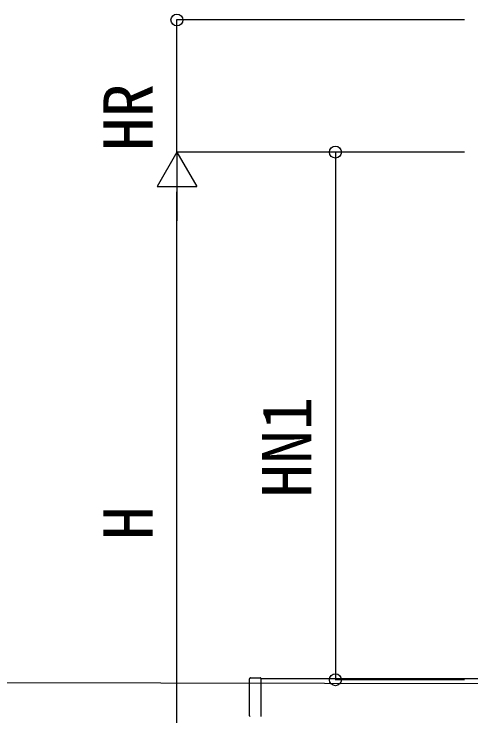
# Model space of a CAD drawing. Units: millimetres, scale not verified. Extents: x -13125 to 13125, y -19500 to 19405.
# Drawn here: x -471 to 1258, y 1513 to 4167 of the extents above; entities that cross this region are included whole.
import ezdxf
from ezdxf.enums import TextEntityAlignment as Align

# ---------------------------------------------------------------- set-up
doc = ezdxf.new("R2010")
doc.units = ezdxf.units.MM
doc.header["$LTSCALE"] = 100
doc.layers.add('0-4_YKK_A1', color=4, linetype='Continuous')
doc.layers.add('0-5_YKK_D', color=6, linetype='Continuous')
doc.styles.add('ＭＳ ゴシック', font='')
doc.styles.get('ＭＳ ゴシック').set_extended_font_data('MS Gothic')

msp = doc.modelspace()

# ---------------------------------------------------------------- linework, layer by layer
at = {"layer": '0-4_YKK_A1'}
for p, q in [((9992.4, 1619.2), (-6904.5, 1649.9)), ((420.6, 1513.9), (420.6, 1654)), ((421, 1654.8), (420.9, 1654.7)), ((421, 1654.8), (423.2, 1657.1)), ((423.3, 1657.2), (423.2, 1657.1)), ((424, 1657.4), (462.6, 1657.4)), ((463.6, 1656.4), (463.6, 1654)), ((420.9, 1513.2), (421, 1513.1)), ((423.2, 1510.8), (421, 1513.1))]:
    msp.add_line(p, q, dxfattribs=at)
for points in [[(463.6, 1654.9), (3143.1, 1654.9), (3143.1, 1512.9)], [(463.6, 1654), (463.6, 1513.9), (463.6, 1511.4)]]:
    msp.add_lwpolyline(points, dxfattribs=at)
for centre, start, end in [((421.6, 1654), 135, 180), ((424, 1656.4), 90, 135), ((462.6, 1656.4), 0, 90), ((421.6, 1513.9), 180, 225)]:
    msp.add_arc(centre, 1, start, end, dxfattribs=at)
at = {"layer": '0-5_YKK_D'}
for p, q in [((1233.7, 4144.6), (144.6, 4144.6)), ((145.6, 3644.9), (145.6, 4144.6)), ((145.6, 3644.9), (70.6, 3515)), ((1233.7, 3644.9), (144.6, 3644.9)), ((1233.7, 3644.9), (144.6, 3644.9)), ((145.6, 3644.9), (220.6, 3515)), ((145.6, 3644.9), (145.6, 3385.1)), ((1233.7, 3644.9), (744.6, 3644.9)), ((745.6, 3644.9), (745.6, 1649.9)), ((70.6, 3515), (220.6, 3515)), ((145.6, 1099.9), (145.6, 3494.9)), ((1233.7, 1649.9), (744.6, 1649.9))]:
    msp.add_line(p, q, dxfattribs=at)
for centre in [(145.6, 4144.6), (745.6, 3644.9), (745.6, 1649.9)]:
    msp.add_circle(centre, 22.5, dxfattribs=at)

# ---------------------------------------------------------------- texts
at = {"layer": '0-5_YKK_D', "style": 'ＭＳ ゴシック'}
for s, p in [('HR', (110.6, 3649.2)), ('HN1', (710.6, 2338.8)), ('H', (110.6, 2178.6))]:
    msp.add_text(s, height=187, rotation=90, dxfattribs=at).set_placement(p, align=Align.BOTTOM_LEFT)

doc.saveas('drawing.dxf')
